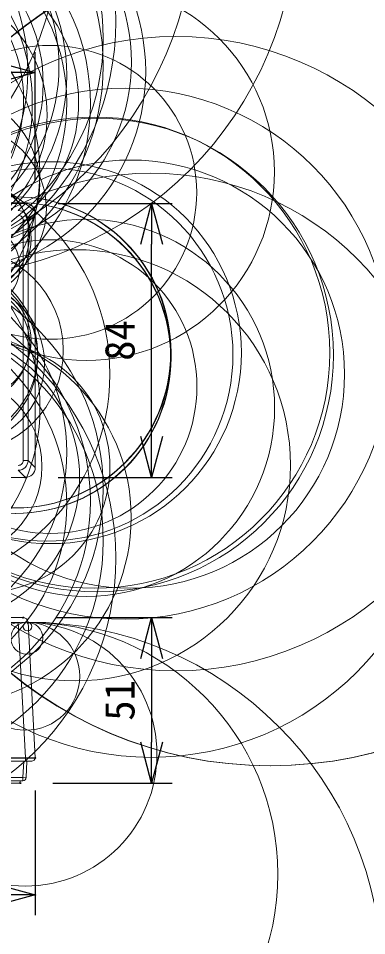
# Model space of a CAD drawing. Units: millimetres, scale not verified. Extents: x -73 to 161, y -57 to 93.
# Drawn here: x 1.9 to 23.3, y -12.1 to 44.2 of the extents above; entities that cross this region are included whole.
import ezdxf
from ezdxf.enums import TextEntityAlignment as Align

# ---------------------------------------------------------------- set-up
doc = ezdxf.new("R2010")
doc.units = ezdxf.units.MM
doc.header["$LTSCALE"] = 0.125
doc.header["$PDMODE"] = 32
doc.header["$PDSIZE"] = 0.0625
for name, color, linetype in [('0-0_0', 7, 'Continuous'), ('0-1_Defpoints', 7, 'Continuous'), ('0-5_SUNPO', 7, 'Continuous')]:
    doc.layers.add(name, color=color, linetype=linetype)
doc.layers.add('0-6_GAIKEI', color=1, linetype='Continuous', lineweight=18)
doc.styles.add('ＭＳ ゴシック', font='')
doc.styles.get('ＭＳ ゴシック').set_extended_font_data('MS Gothic')

# ---------------------------------------------------------------- blocks, each defined once
blk = doc.blocks.new('_Open30')
at = {"layer": '0-0_0'}
blk.add_line((0, 0), (-1, 0), dxfattribs=at)
blk.add_lwpolyline([(-1, 0.26795), (0, 0), (-1, -0.26795)], dxfattribs=at)
blk = doc.blocks.new('D2')
at = {"layer": '0-1_Defpoints'}
for p in [(66.8714, 346.3033), (74.6188, 346.3033), (66.8714, 329.5033)]:
    blk.add_point(p, dxfattribs=at)
at = {"layer": '0-5_SUNPO'}
for p, q in [((68.8714, 346.3033), (75.8688, 346.3033)), ((74.6188, 332.0033), (74.6188, 343.8033)), ((68.8714, 329.5033), (75.8688, 329.5033))]:
    blk.add_line(p, q, dxfattribs=at)
at = {"layer": '0-5_SUNPO', "xscale": 2.5, "yscale": 2.5}
for p, rotation in [((74.6188, 346.3033), 90), ((74.6188, 329.5033), 270)]:
    blk.add_blockref('_Open30', p, dxfattribs=dict(at, rotation=rotation))
at = {"layer": '0-5_SUNPO', "style": 'ＭＳ ゴシック'}
blk.add_text('84', height=1.833, rotation=90, dxfattribs=at).set_placement((74.1188, 336.6533), align=Align.BOTTOM_LEFT)
blk = doc.blocks.new('D3')
at = {"layer": '0-1_Defpoints'}
for p in [(34.2706, 354.3333), (34.2706, 345.7042), (67.4706, 345.7042)]:
    blk.add_point(p, dxfattribs=at)
at = {"layer": '0-5_SUNPO'}
for p, q in [((34.2706, 347.7042), (34.2706, 355.5833)), ((67.4706, 347.7042), (67.4706, 355.5833)), ((64.9706, 354.3333), (36.7706, 354.3333))]:
    blk.add_line(p, q, dxfattribs=at)
at = {"layer": '0-5_SUNPO', "xscale": 2.5, "yscale": 2.5, "rotation": 180}
blk.add_blockref('_Open30', (34.2706, 354.3333), dxfattribs=at)
at = {"layer": '0-5_SUNPO', "xscale": 2.5, "yscale": 2.5}
blk.add_blockref('_Open30', (67.4706, 354.3333), dxfattribs=at)
at = {"layer": '0-5_SUNPO', "style": 'ＭＳ ゴシック'}
blk.add_text('166', height=1.833, dxfattribs=at).set_placement((48.9956, 354.8333), align=Align.BOTTOM_LEFT)
blk = doc.blocks.new('D4')
at = {"layer": '0-1_Defpoints'}
for p in [(66.7352, 320.9033), (66.5506, 310.7633), (74.6188, 310.7633)]:
    blk.add_point(p, dxfattribs=at)
at = {"layer": '0-5_SUNPO'}
for p, q in [((68.7352, 320.9033), (75.8688, 320.9033)), ((74.6188, 318.4033), (74.6188, 313.2633)), ((68.5506, 310.7633), (75.8688, 310.7633))]:
    blk.add_line(p, q, dxfattribs=at)
at = {"layer": '0-5_SUNPO', "xscale": 2.5, "yscale": 2.5}
for p, rotation in [((74.6188, 320.9033), 90), ((74.6188, 310.7633), 270)]:
    blk.add_blockref('_Open30', p, dxfattribs=dict(at, rotation=rotation))
at = {"layer": '0-5_SUNPO', "style": 'ＭＳ ゴシック'}
blk.add_text('51', height=1.833, rotation=90, dxfattribs=at).set_placement((74.1188, 314.5833), align=Align.BOTTOM_LEFT)
blk = doc.blocks.new('D5')
at = {"layer": '0-1_Defpoints'}
for p in [(34.2706, 312.3033), (67.4706, 312.3033), (67.4706, 303.9033)]:
    blk.add_point(p, dxfattribs=at)
at = {"layer": '0-5_SUNPO'}
for p, q in [((34.2706, 310.3033), (34.2706, 302.6533)), ((67.4706, 310.3033), (67.4706, 302.6533)), ((36.7706, 303.9033), (64.9706, 303.9033))]:
    blk.add_line(p, q, dxfattribs=at)
at = {"layer": '0-5_SUNPO', "xscale": 2.5, "yscale": 2.5, "rotation": 180}
blk.add_blockref('_Open30', (34.2706, 303.9033), dxfattribs=at)
at = {"layer": '0-5_SUNPO', "xscale": 2.5, "yscale": 2.5}
blk.add_blockref('_Open30', (67.4706, 303.9033), dxfattribs=at)
at = {"layer": '0-5_SUNPO', "style": 'ＭＳ ゴシック'}
blk.add_text('166', height=1.833, dxfattribs=at).set_placement((48.9956, 304.4033), align=Align.BOTTOM_LEFT)

msp = doc.modelspace()

# ---------------------------------------------------------------- linework, layer by layer
at = {"layer": '0-6_GAIKEI', "color": 7}
for p, q in [((-29.6209, 32.8024), (2.3807, 32.8024)), ((2.9799, 16.6016), (2.9799, 32.2032)), ((2.3807, 16.0024), (-29.6209, 16.0024)), ((2.2445, 7.4024), (-10.9623, 7.4024)), ((2.5441, 7.1181), (2.9799, -1.1976)), ((2.7696, -1.3976), (-30.0098, -1.3976)), ((2.4736, -1.3976), (2.4207, -2.408)), ((2.9694, -1.208), (2.9699, -1.1976)), ((2.9699, -1.1976), (2.9799, -1.1976)), ((2.2209, -2.5976), (-29.4611, -2.5976))]:
    msp.add_line(p, q, dxfattribs=at)
at = {"layer": '0-6_GAIKEI'}
for p, q in [((1.9449, 32.3666), (2.3807, 32.8024)), ((2.5441, 31.7674), (2.9799, 32.2032)), ((2.2445, 31.7674), (2.5441, 31.7674)), ((2.2445, 17.0374), (2.2445, 31.7674)), ((2.5441, 17.0374), (2.5441, 31.7674)), ((2.2445, 17.0374), (2.5441, 17.0374)), ((2.5441, 17.0374), (2.9799, 16.6016)), ((1.9449, 16.4382), (2.3807, 16.0024)), ((1.9449, 7.1181), (2.3807, -1.1976)), ((-30.2101, -1.1976), (2.9699, -1.1976)), ((2.9694, -1.208), (-30.2095, -1.208)), ((2.2739, -1.3976), (2.2209, -2.408)), ((2.3799, -1.3976), (2.3799, -1.1976)), ((2.2209, -2.408), (-29.4611, -2.408)), ((-0.3001, -2.7376), (2.0599, -2.7376)), ((2.0599, -2.5976), (2.0599, -2.7376)), ((2.2209, -2.408), (2.2209, -2.5976))]:
    msp.add_line(p, q, dxfattribs=at)
for centre, radius in [((-17.6991, 50.6436), 22.3199), ((-9.5411, 50.6436), 22.3199), ((-3.2991, 50.6436), 22.3199), ((-8.7966, 43.9521), 16.7212), ((-6.7759, 42.9081), 13.9341), ((-6.7759, 41.2481), 13.9341), ((-10.0386, 40.8987), 12.5623), ((-2.8016, 40.8987), 12.5623), ((-2.6769, 41.4722), 11.56), ((-6.7641, 40.6546), 11.6806), ((-6.7746, 38.9177), 13.1437), ((-6.3704, 41.2103), 10.811), ((-8.8922, 38.9282), 11.6964), ((-6.7641, 38.9946), 11.6806), ((-6.2774, 40.1513), 9.7481), ((13.0735, 16.7141), 32.6009), ((17.3939, 23.5024), 25.1823), ((17.4239, 23.5024), 25.1823), ((-6.5157, 39.1899), 8.785), ((-3.3613, 39.0142), 9.0085), ((-8.2954, 34.7336), 11.5597), ((-4.2358, 38.2188), 7.949), ((6.1046, 34.7336), 11.5597), ((11.62, 23.59), 19.4486), ((3.8831, 33.4797), 9.0087), ((-2.3319, 33.9423), 5.5901), ((8.4939, 23.5876), 16.2824), ((6.6189, 23.6506), 14.447), ((6.764, 23.5024), 14.5191), ((-1.4144, 32.4699), 5.0808), ((-5.5644, 22.3342), 13.13), ((8.8356, 22.3342), 13.13), ((3.9222, 23.6497), 11.7103), ((3.6816, 23.5307), 11.4367), ((10.0785, 16.7459), 17.9084), ((-0.9038, 30.8082), 3.5269), ((-0.7969, 30.6281), 3.5294), ((1.7524, 23.6688), 9.54), ((1.7824, 23.6688), 9.54), ((1.7509, 23.336), 9.5385), ((1.7809, 23.336), 9.5384), ((-8.2905, 20.2685), 11.5653), ((6.1095, 20.2685), 11.5653), ((-0.5823, 28.9158), 2.612), ((3.9041, 21.5705), 9.0043), ((-1.5605, 23.7977), 6.2663), ((5.4287, 16.7455), 13.2186), ((-6.7759, 15.2968), 13.9341), ((-6.7641, 17.5503), 11.6805), ((-2.3101, 23.6099), 5.4444), ((-2.3099, 23.3949), 5.4446), ((-8.7966, 11.0536), 16.7203), ((-6.7746, 14.5471), 13.1437), ((-1.3805, 23.0009), 4.9348), ((-0.8917, 24.19), 3.5407), ((-0.8013, 24.3794), 3.5243), ((-6.7759, 12.0968), 13.9341), ((-6.7641, 14.3503), 11.6805), ((-2.6788, 13.5396), 11.5528), ((-3.3116, 15.9974), 9.0149), ((-0.1335, 16.6577), 7.696), ((-2.1995, 16.6649), 5.59), ((2.5149, -14.6338), 21.7594), ((2.4123, -8.3342), 15.459), ((2.3638, -0.967), 8.0916), ((2.3983, 3.8129), 3.3116), ((2.4612, 6.1422), 0.9815), ((2.5045, 6.8535), 0.2688), ((2.5322, 7.085), 0.0357), ((2.5428, 7.1176), 0.00139)]:
    msp.add_circle(centre, radius, dxfattribs=at)
at = {"layer": '0-6_GAIKEI', "color": 7}
for centre, radius, start, end in [((2.3811, 32.2036), 0.5988, 359.96452, 90.03548), ((2.3811, 16.6012), 0.5988, 269.96452, 0.03548), ((2.2445, 7.1024), 0.3, 3, 89.99999), ((2.7696, -1.1976), 0.2, 270, 357), ((2.2209, -2.3976), 0.2, 270, 357), ((2.2209, -2.3976), 0.2, 270, 357)]:
    msp.add_arc(centre, radius, start, end, dxfattribs=at)
at = {"layer": '0-6_GAIKEI'}
for centre, radius, start, end in [((1.9441, 31.7666), 0.6, 0.07831, 89.92169), ((1.9451, 31.7676), 0.2994, 359.96472, 90.0353), ((1.9441, 17.0382), 0.6, 270.07831, 359.92169), ((1.9451, 17.0372), 0.2994, 269.96472, 0.0353)]:
    msp.add_arc(centre, radius, start, end, dxfattribs=at)
msp.add_ellipse((2.2209, -2.3976), major_axis=(-0.1997, 0.0105), ratio=0.052264, start_param=1.5735354, end_param=3.1415927, dxfattribs=at)

# ---------------------------------------------------------------- block references
at = {"layer": '0-5_SUNPO'}
for name in ['D3', 'D2', 'D4', 'D5']:
    msp.add_blockref(name, (-64.4907, -313.5009), dxfattribs=at)

doc.saveas('drawing.dxf')
